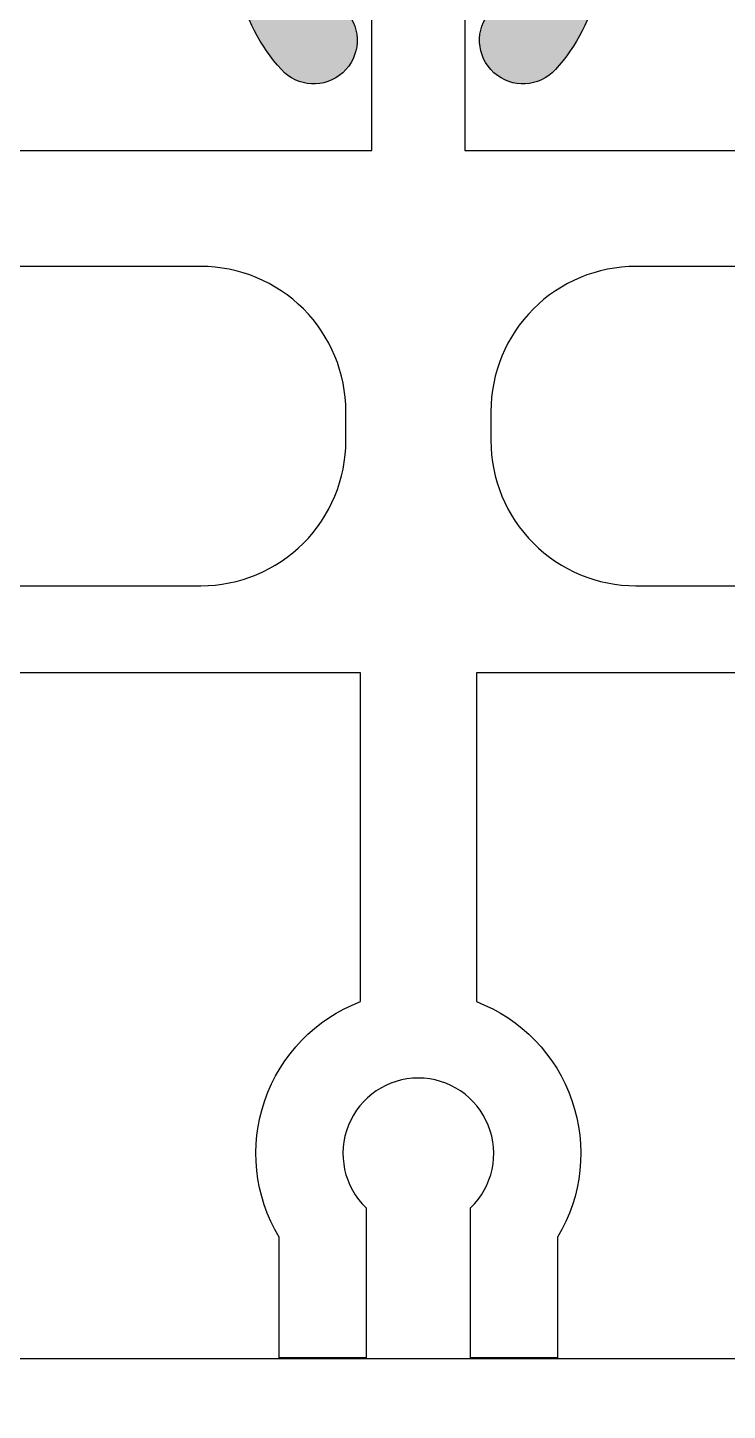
# Model space of a CAD drawing. Extents: x 0 to 79.8, y 0 to 38.2.
# Drawn here: x 25.564 to 26.167, y 28.56 to 29.751 of the extents above; entities that cross this region are included whole.
import ezdxf

# ---------------------------------------------------------------- set-up
doc = ezdxf.new("R2010")
doc.units = 0
doc.header["$MEASUREMENT"] = 0
for name, color, linetype in [('DIM', 4, 'CONTINUOUS'), ('FRAME', 1, 'CONTINUOUS'), ('SILL-PAN', 7, 'CONTINUOUS'), ('TEXT', 7, 'CONTINUOUS'), ('WEEPING', 7, 'CONTINUOUS')]:
    doc.layers.add(name, color=color, linetype=linetype)

# ---------------------------------------------------------------- blocks, each defined once
blk = doc.blocks.new('3774-TRACK_SUPPORT')
at = {"layer": 'TEXT'}
for points in [[(0.424, -0.276), (0.1875, -0.276, 0.414214), (0.0625, -0.401), (0.0625, -0.426, 0.414214), (0.1875, -0.551), (0.879, -0.551)], [(0.754, -0.626), (0.05, -0.626), (0.05, -0.9092, -0.466721), (0.12, -1.1121), (0.12, -1.216), (0.045, -1.216), (0.045, -1.0869, 2.486759), (-0.045, -1.0869), (-0.045, -1.216), (-0.12, -1.216), (-0.12, -1.1121, -0.466721), (-0.05, -0.9092), (-0.05, -0.626), (-0.754, -0.626)], [(-0.879, -0.551), (-0.1875, -0.551, 0.414214), (-0.0625, -0.426), (-0.0625, -0.401, 0.414214), (-0.1875, -0.276), (-0.424, -0.276)], [(-0.424, -0.176), (-0.04, -0.176), (-0.04, -0.0377, -2.318729)]]:
    blk.add_lwpolyline(points, format="xyb", dxfattribs=at)
blk.add_lwpolyline([(0.04, -0.0377), (0.04, -0.176), (0.424, -0.176)], dxfattribs=at)
blk = doc.blocks.new('*U110')
at = {"layer": 'WEEPING'}
blk.add_hatch(color=7, dxfattribs=at).paths.add_polyline_path([(0.7665, -0.365), (0.7665, -0.44), (0.7715, -0.44, -0.499657), (0.8013, -0.4796, 0.259642), (0.8359, -0.6304, 1), (0.8916, -0.5802, -2.247229), (1.0164, -0.5802, 1), (1.0721, -0.6304, 0.259642), (1.1067, -0.4796, -0.499657), (1.1365, -0.44), (1.1415, -0.44), (1.1415, -0.365)])
at = {"layer": 'FRAME'}
for points in [[(1.1067, -0.4796, -0.259642), (1.0721, -0.6304, -1), (1.0164, -0.5802, 2.247229)], [(0.8916, -0.5802, -1), (0.8359, -0.6304, -0.259642), (0.8013, -0.4796, 0.499657)]]:
    blk.add_lwpolyline(points, format="xyb", dxfattribs=at)
at = {"layer": 'DIM'}
blk.add_blockref('3774-TRACK_SUPPORT', (0.954, -0.524), dxfattribs=at)

msp = doc.modelspace()

# ---------------------------------------------------------------- linework, layer by layer
at = {"layer": 'SILL-PAN', "color": 7}
msp.add_lwpolyline([(20.9648821, 29.9170213), (21.0548821, 29.9170213), (21.0548821, 28.6045213), (26.9298821, 28.6045213), (26.9298821, 29.9170213), (27.0198821, 29.9170213), (27.0198821, 28.5145213), (20.9648821, 28.5145213)], close=True, dxfattribs=at)

# ---------------------------------------------------------------- block references
at = {"layer": 'DIM'}
msp.add_blockref('*U110', (24.9463823, 30.3450213), dxfattribs=at)

doc.saveas('drawing.dxf')
